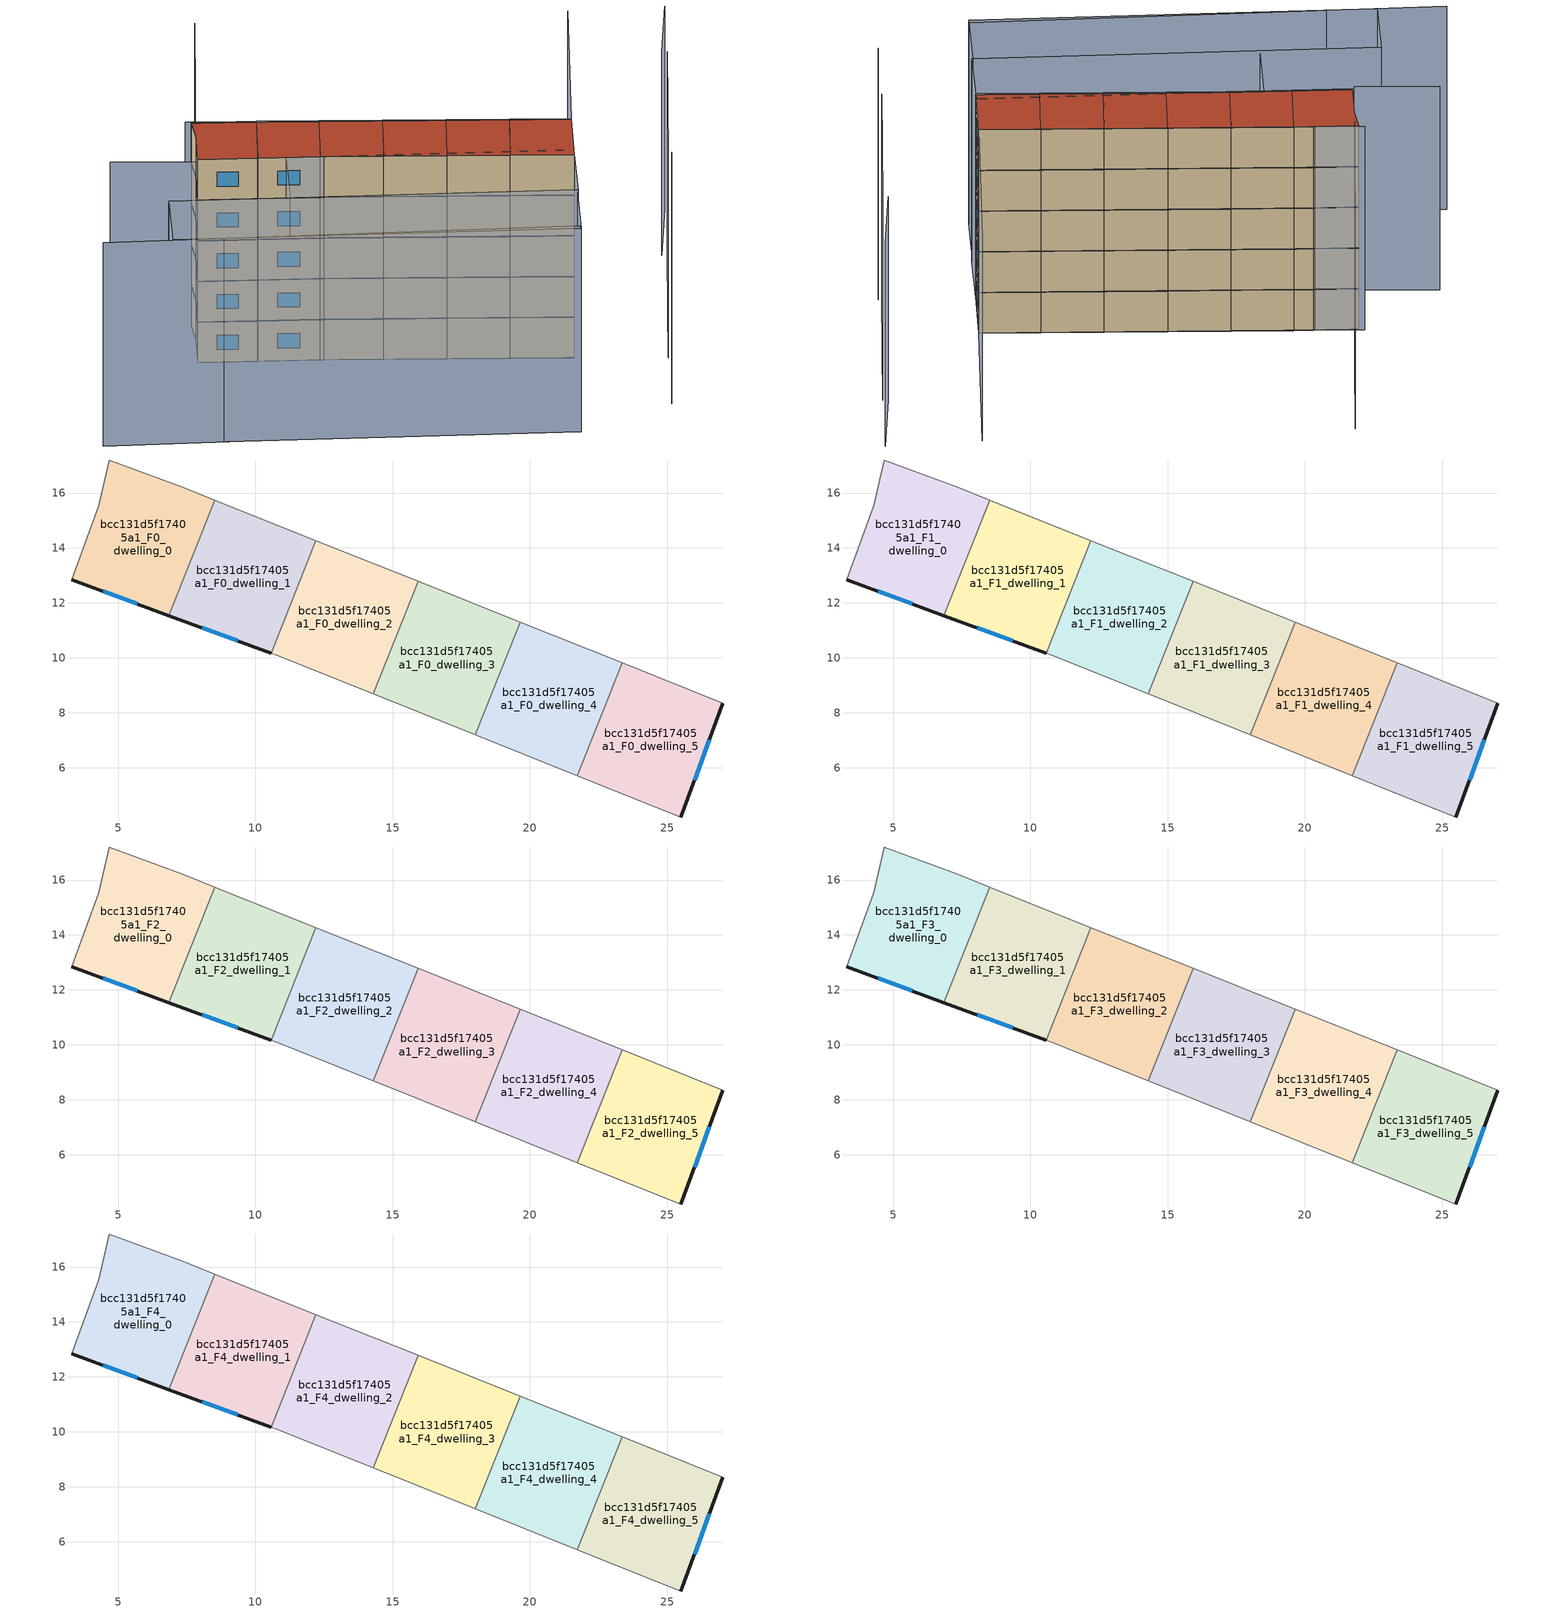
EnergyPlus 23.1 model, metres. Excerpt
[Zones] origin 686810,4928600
bcc131d5f17405a1_F0_dwelling_0
 floor ground (EU_floor_Construction): 6.85,11.54 8.53,15.73 7.35,16.2 4.68,17.2 4.3,15.54 3.31,12.84 z0
 wall outside (EU_wall_Construction): 6.85,11.54 3.31,12.84 z0:3
 wall adiabatic (EU_wall_Construction): 3.31,12.84 4.3,15.54 4.68,17.2 7.35,16.2 8.53,15.73 z0:3
 wall to bcc131d5f17405a1_F0_dwelling_1 (EU_wall_Construction): 8.53,15.73 6.86,11.54 z0:3
 window (EU_Window_Construction): 5.71,11.96 4.46,12.42 z0.97:2.03
bcc131d5f17405a1_F0_dwelling_1
 floor ground (EU_floor_Construction): 10.57,10.17 12.21,14.26 8.53,15.73 6.85,11.54 z0
 wall outside (EU_wall_Construction): 10.57,10.17 6.85,11.54 z0:3
 wall adiabatic (EU_wall_Construction): 8.53,15.73 12.21,14.26 z0:3
 wall to bcc131d5f17405a1_F0_dwelling_2 (EU_wall_Construction): 12.21,14.26 10.57,10.17 z0:3
 window (EU_Window_Construction): 9.37,10.61 8.06,11.09 z0.97:2.03
bcc131d5f17405a1_F0_dwelling_2
 floor ground (EU_floor_Construction): 14.3,8.68 15.93,12.78 12.21,14.26 10.57,10.17 10.78,10.09 z0
 wall adiabatic (EU_wall_Construction): 14.3,8.68 10.78,10.09 10.57,10.17 / 12.21,14.26 15.93,12.78 z0:3
 wall to bcc131d5f17405a1_F0_dwelling_3 (EU_wall_Construction): 15.93,12.78 14.3,8.68 z0:3
bcc131d5f17405a1_F0_dwelling_3
 floor ground (EU_floor_Construction): 18.02,7.2 19.65,11.29 15.93,12.78 14.3,8.68 z0
 wall adiabatic (EU_wall_Construction): 18.02,7.2 14.3,8.68 / 15.93,12.78 19.65,11.29 z0:3
 wall to bcc131d5f17405a1_F0_dwelling_4 (EU_wall_Construction): 19.65,11.29 18.02,7.2 z0:3
bcc131d5f17405a1_F0_dwelling_4
 floor ground (EU_floor_Construction): 21.73,5.71 23.37,9.81 19.65,11.29 18.02,7.2 z0
 wall adiabatic (EU_wall_Construction): 21.73,5.71 18.02,7.2 / 19.65,11.29 23.37,9.81 z0:3
 wall to bcc131d5f17405a1_F0_dwelling_5 (EU_wall_Construction): 23.37,9.81 21.73,5.71 z0:3
bcc131d5f17405a1_F0_dwelling_5
 floor ground (EU_floor_Construction): 25.5,4.2 27.03,8.35 23.37,9.81 21.73,5.71 z0
 wall outside (EU_wall_Construction): 27.03,8.35 25.5,4.2 z0:3
 wall adiabatic (EU_wall_Construction): 25.5,4.2 21.73,5.71 / 23.37,9.81 27.03,8.35 z0:3
 window (EU_Window_Construction): 26.53,7.01 25.99,5.55 z0.97:2.03
bcc131d5f17405a1_F1_dwelling_0
 floor to bcc131d5f17405a1_F0_dwelling_0 (EU_floor_Construction): 6.85,11.54 8.53,15.73 7.35,16.2 4.68,17.2 4.3,15.54 3.31,12.84 z3
 wall outside (EU_wall_Construction): 6.85,11.54 3.31,12.84 z3:6
 wall adiabatic (EU_wall_Construction): 3.31,12.84 4.3,15.54 4.68,17.2 7.35,16.2 8.53,15.73 z3:6
 wall to bcc131d5f17405a1_F1_dwelling_1 (EU_wall_Construction): 8.53,15.73 6.86,11.54 z3:6
 window (EU_Window_Construction): 5.71,11.96 4.46,12.42 z3.97:5.03
bcc131d5f17405a1_F1_dwelling_1
 floor to bcc131d5f17405a1_F0_dwelling_1 (EU_floor_Construction): 10.57,10.17 12.21,14.26 8.53,15.73 6.85,11.54 z3
 wall outside (EU_wall_Construction): 10.57,10.17 6.85,11.54 z3:6
 wall adiabatic (EU_wall_Construction): 8.53,15.73 12.21,14.26 z3:6
 wall to bcc131d5f17405a1_F1_dwelling_2 (EU_wall_Construction): 12.21,14.26 10.57,10.17 z3:6
 window (EU_Window_Construction): 9.37,10.61 8.06,11.09 z3.97:5.03
bcc131d5f17405a1_F1_dwelling_2
 floor to bcc131d5f17405a1_F0_dwelling_2 (EU_floor_Construction): 14.3,8.68 15.93,12.78 12.21,14.26 10.57,10.17 10.78,10.09 z3
 wall adiabatic (EU_wall_Construction): 14.3,8.68 10.78,10.09 10.57,10.17 / 12.21,14.26 15.93,12.78 z3:6
 wall to bcc131d5f17405a1_F1_dwelling_3 (EU_wall_Construction): 15.93,12.78 14.3,8.68 z3:6
bcc131d5f17405a1_F1_dwelling_3
 floor to bcc131d5f17405a1_F0_dwelling_3 (EU_floor_Construction): 18.01,7.2 19.65,11.29 15.93,12.78 14.3,8.68 z3
 wall adiabatic (EU_wall_Construction): 18.02,7.2 14.3,8.68 / 15.93,12.78 19.65,11.29 z3:6
 wall to bcc131d5f17405a1_F1_dwelling_4 (EU_wall_Construction): 19.65,11.29 18.02,7.2 z3:6
bcc131d5f17405a1_F1_dwelling_4
 floor to bcc131d5f17405a1_F0_dwelling_4 (EU_floor_Construction): 21.73,5.71 23.37,9.81 19.65,11.29 18.01,7.2 z3
 wall adiabatic (EU_wall_Construction): 21.73,5.71 18.02,7.2 / 19.65,11.29 23.37,9.81 z3:6
 wall to bcc131d5f17405a1_F1_dwelling_5 (EU_wall_Construction): 23.37,9.81 21.73,5.71 z3:6
bcc131d5f17405a1_F1_dwelling_5
 floor to bcc131d5f17405a1_F0_dwelling_5 (EU_floor_Construction): 25.5,4.2 27.03,8.35 23.37,9.81 21.73,5.71 z3
 wall outside (EU_wall_Construction): 27.03,8.35 25.5,4.2 z3:6
 wall adiabatic (EU_wall_Construction): 25.5,4.2 21.73,5.71 / 23.37,9.81 27.03,8.35 z3:6
 window (EU_Window_Construction): 26.53,7.01 25.99,5.55 z3.97:5.03
bcc131d5f17405a1_F2_dwelling_0
 floor to bcc131d5f17405a1_F1_dwelling_0 (EU_floor_Construction): 6.85,11.54 8.53,15.73 7.35,16.2 4.68,17.2 4.3,15.54 3.31,12.84 z6
 wall outside (EU_wall_Construction): 6.85,11.54 3.31,12.84 z6:9
 wall adiabatic (EU_wall_Construction): 3.31,12.84 4.3,15.54 4.68,17.2 7.35,16.2 8.53,15.73 z6:9
 wall to bcc131d5f17405a1_F2_dwelling_1 (EU_wall_Construction): 8.53,15.73 6.86,11.54 z6:9
 window (EU_Window_Construction): 5.71,11.96 4.46,12.42 z6.97:8.03
bcc131d5f17405a1_F2_dwelling_1
 floor to bcc131d5f17405a1_F1_dwelling_1 (EU_floor_Construction): 10.57,10.17 12.21,14.26 8.53,15.73 6.85,11.54 z6
 wall outside (EU_wall_Construction): 10.57,10.17 6.85,11.54 z6:9
 wall adiabatic (EU_wall_Construction): 8.53,15.73 12.21,14.26 z6:9
 wall to bcc131d5f17405a1_F2_dwelling_2 (EU_wall_Construction): 12.21,14.26 10.57,10.17 z6:9
 window (EU_Window_Construction): 9.37,10.61 8.06,11.09 z6.97:8.03
bcc131d5f17405a1_F2_dwelling_2
 floor to bcc131d5f17405a1_F1_dwelling_2 (EU_floor_Construction): 14.3,8.68 15.93,12.78 12.21,14.26 10.57,10.17 10.78,10.09 z6
 wall adiabatic (EU_wall_Construction): 14.3,8.68 10.78,10.09 10.57,10.17 / 12.21,14.26 15.93,12.78 z6:9
 wall to bcc131d5f17405a1_F2_dwelling_3 (EU_wall_Construction): 15.93,12.78 14.3,8.68 z6:9
bcc131d5f17405a1_F2_dwelling_3
 floor to bcc131d5f17405a1_F1_dwelling_3 (EU_floor_Construction): 18.01,7.2 19.65,11.29 15.93,12.78 14.3,8.68 z6
 wall adiabatic (EU_wall_Construction): 18.02,7.2 14.3,8.68 / 15.93,12.78 19.65,11.29 z6:9
 wall to bcc131d5f17405a1_F2_dwelling_4 (EU_wall_Construction): 19.65,11.29 18.02,7.2 z6:9
bcc131d5f17405a1_F2_dwelling_4
 floor to bcc131d5f17405a1_F1_dwelling_4 (EU_floor_Construction): 21.73,5.71 23.37,9.81 19.65,11.29 18.01,7.2 z6
 wall adiabatic (EU_wall_Construction): 21.73,5.71 18.02,7.2 / 19.65,11.29 23.37,9.81 z6:9
 wall to bcc131d5f17405a1_F2_dwelling_5 (EU_wall_Construction): 23.37,9.81 21.73,5.71 z6:9
bcc131d5f17405a1_F2_dwelling_5
 floor to bcc131d5f17405a1_F1_dwelling_5 (EU_floor_Construction): 25.5,4.2 27.03,8.35 23.37,9.81 21.73,5.71 z6
 wall outside (EU_wall_Construction): 27.03,8.35 25.5,4.2 z6:9
 wall adiabatic (EU_wall_Construction): 25.5,4.2 21.73,5.71 / 23.37,9.81 27.03,8.35 z6:9
 window (EU_Window_Construction): 26.53,7.01 25.99,5.55 z6.97:8.03
bcc131d5f17405a1_F3_dwelling_0
 floor to bcc131d5f17405a1_F2_dwelling_0 (EU_floor_Construction): 6.85,11.54 8.53,15.73 7.35,16.2 4.68,17.2 4.3,15.54 3.31,12.84 z9
 wall outside (EU_wall_Construction): 6.85,11.54 3.31,12.84 z9:12
 wall adiabatic (EU_wall_Construction): 3.31,12.84 4.3,15.54 4.68,17.2 7.35,16.2 8.53,15.73 z9:12
 wall to bcc131d5f17405a1_F3_dwelling_1 (EU_wall_Construction): 8.53,15.73 6.86,11.54 z9:12
 window (EU_Window_Construction): 5.71,11.96 4.46,12.42 z9.97:11.03
bcc131d5f17405a1_F3_dwelling_1
 floor to bcc131d5f17405a1_F2_dwelling_1 (EU_floor_Construction): 10.57,10.17 12.21,14.26 8.53,15.73 6.85,11.54 z9
 wall outside (EU_wall_Construction): 10.57,10.17 6.85,11.54 z9:12
 wall adiabatic (EU_wall_Construction): 8.53,15.73 12.21,14.26 z9:12
 wall to bcc131d5f17405a1_F3_dwelling_2 (EU_wall_Construction): 12.21,14.26 10.57,10.17 z9:12
 window (EU_Window_Construction): 9.37,10.61 8.06,11.09 z9.97:11.03
bcc131d5f17405a1_F3_dwelling_2
 floor to bcc131d5f17405a1_F2_dwelling_2 (EU_floor_Construction): 14.3,8.68 15.93,12.78 12.21,14.26 10.57,10.17 10.78,10.09 z9
 wall adiabatic (EU_wall_Construction): 14.3,8.68 10.78,10.09 10.57,10.17 / 12.21,14.26 15.93,12.78 z9:12
 wall to bcc131d5f17405a1_F3_dwelling_3 (EU_wall_Construction): 15.93,12.78 14.3,8.68 z9:12
bcc131d5f17405a1_F3_dwelling_3
 floor to bcc131d5f17405a1_F2_dwelling_3 (EU_floor_Construction): 18.01,7.2 19.65,11.29 15.93,12.78 14.3,8.68 z9
 wall adiabatic (EU_wall_Construction): 18.02,7.2 14.3,8.68 / 15.93,12.78 19.65,11.29 z9:12
 wall to bcc131d5f17405a1_F3_dwelling_4 (EU_wall_Construction): 19.65,11.29 18.02,7.2 z9:12
bcc131d5f17405a1_F3_dwelling_4
 floor to bcc131d5f17405a1_F2_dwelling_4 (EU_floor_Construction): 21.73,5.71 23.37,9.81 19.65,11.29 18.01,7.2 z9
 wall adiabatic (EU_wall_Construction): 21.73,5.71 18.02,7.2 / 19.65,11.29 23.37,9.81 z9:12
 wall to bcc131d5f17405a1_F3_dwelling_5 (EU_wall_Construction): 23.37,9.81 21.73,5.71 z9:12
bcc131d5f17405a1_F3_dwelling_5
 floor to bcc131d5f17405a1_F2_dwelling_5 (EU_floor_Construction): 25.5,4.2 27.03,8.35 23.37,9.81 21.73,5.71 z9
 wall outside (EU_wall_Construction): 27.03,8.35 25.5,4.2 z9:12
 wall adiabatic (EU_wall_Construction): 25.5,4.2 21.73,5.71 / 23.37,9.81 27.03,8.35 z9:12
 window (EU_Window_Construction): 26.53,7.01 25.99,5.55 z9.97:11.03
bcc131d5f17405a1_F4_dwelling_0
 floor to bcc131d5f17405a1_F3_dwelling_0 (EU_floor_Construction): 6.85,11.54 8.53,15.73 7.35,16.2 4.68,17.2 4.3,15.54 3.31,12.84 z12
 wall outside (EU_wall_Construction): 6.85,11.54 3.31,12.84 z12:15
 wall adiabatic (EU_wall_Construction): 3.31,12.84 4.3,15.54 4.68,17.2 7.35,16.2 8.53,15.73 z12:15
 wall to bcc131d5f17405a1_F4_dwelling_1 (EU_wall_Construction): 8.53,15.73 6.86,11.54 z12:15
 window (EU_Window_Construction): 5.71,11.96 4.46,12.42 z12.97:14.03
 roof outside (EU_roof_Construction): 8.53,15.73 6.85,11.54 3.31,12.84 4.3,15.54 4.68,17.2 7.35,16.2 z15
bcc131d5f17405a1_F4_dwelling_1
 floor to bcc131d5f17405a1_F3_dwelling_1 (EU_floor_Construction): 10.57,10.17 12.21,14.26 8.53,15.73 6.85,11.54 z12
 wall outside (EU_wall_Construction): 10.57,10.17 6.85,11.54 z12:15
 wall adiabatic (EU_wall_Construction): 8.53,15.73 12.21,14.26 z12:15
 wall to bcc131d5f17405a1_F4_dwelling_2 (EU_wall_Construction): 12.21,14.26 10.57,10.17 z12:15
 window (EU_Window_Construction): 9.37,10.61 8.06,11.09 z12.97:14.03
 roof outside (EU_roof_Construction): 12.21,14.26 10.57,10.17 6.85,11.54 8.53,15.73 z15
bcc131d5f17405a1_F4_dwelling_2
 floor to bcc131d5f17405a1_F3_dwelling_2 (EU_floor_Construction): 14.3,8.68 15.93,12.78 12.21,14.26 10.57,10.17 10.78,10.09 z12
 wall adiabatic (EU_wall_Construction): 14.3,8.68 10.78,10.09 10.57,10.17 / 12.21,14.26 15.93,12.78 z12:15
 wall to bcc131d5f17405a1_F4_dwelling_3 (EU_wall_Construction): 15.93,12.78 14.3,8.68 z12:15
 roof outside (EU_roof_Construction): 15.93,12.78 14.3,8.68 10.78,10.09 10.57,10.17 12.21,14.26 z15
bcc131d5f17405a1_F4_dwelling_3
 floor to bcc131d5f17405a1_F3_dwelling_3 (EU_floor_Construction): 18.01,7.2 19.65,11.29 15.93,12.78 14.3,8.68 z12
 wall adiabatic (EU_wall_Construction): 18.02,7.2 14.3,8.68 / 15.93,12.78 19.65,11.29 z12:15
 wall to bcc131d5f17405a1_F4_dwelling_4 (EU_wall_Construction): 19.65,11.29 18.02,7.2 z12:15
 roof outside (EU_roof_Construction): 19.65,11.29 18.02,7.2 14.3,8.68 15.93,12.78 z15
bcc131d5f17405a1_F4_dwelling_4
 floor to bcc131d5f17405a1_F3_dwelling_4 (EU_floor_Construction): 21.73,5.71 23.37,9.81 19.65,11.29 18.01,7.2 z12
 wall adiabatic (EU_wall_Construction): 21.73,5.71 18.02,7.2 / 19.65,11.29 23.37,9.81 z12:15
 wall to bcc131d5f17405a1_F4_dwelling_5 (EU_wall_Construction): 23.37,9.81 21.73,5.71 z12:15
 roof outside (EU_roof_Construction): 23.37,9.81 21.73,5.71 18.02,7.2 19.65,11.29 z15
bcc131d5f17405a1_F4_dwelling_5
 floor to bcc131d5f17405a1_F3_dwelling_5 (EU_floor_Construction): 25.5,4.2 27.03,8.35 23.37,9.81 21.73,5.71 z12
 wall outside (EU_wall_Construction): 27.03,8.35 25.5,4.2 z12:15
 wall adiabatic (EU_wall_Construction): 25.5,4.2 21.73,5.71 / 23.37,9.81 27.03,8.35 z12:15
 window (EU_Window_Construction): 26.53,7.01 25.99,5.55 z12.97:14.03
 roof outside (EU_roof_Construction): 27.03,8.35 25.5,4.2 21.73,5.71 23.37,9.81 z15
shading: -6.13,5.78 22.46,-3.99 / 28.98,-3.36 31.27,2.09 / 30.96,1.91 35.77,13.55 / 35.47,13.69 37.83,18.79 / 31.91,20.6 27.03,8.35 / 27.03,8.35 4.37,17.39 / 9.61,28.37 3.09,12.62 / 3.09,12.62 -1.91,14.69 / -0.34,8.86 23.99,0.13 / 23.99,0.13 22.39,-4.33 / 22.39,-4.33 -1.94,4.4 / -1.94,4.4 -0.34,8.86 / 24.04,0.11 6.88,6.24 / 6.88,6.24 8.54,10.89 / 8.54,10.89 25.7,4.76 / 25.7,4.76 24.04,0.11 z0:15
[Building]
EU S2 Campaign: North Axis=0; Terrain=City; Solar Distribution=FullExterior
[Site:Location]
Bologna: Latitude=44.5; Longitude=11.25; Time Zone=1; Elevation=37
[SizingPeriod:WeatherFileDays]
AnnualSizingPeriod: Begin Month=1; Begin Day of Month=1; End Month=12; End Day of Month=31; Day of Week for Start Day=Monday; Use Weather File Daylight Saving Period=No; Use Weather File Rain and Snow Indicators=No
[MATERIAL]
EU_InternalMass_Material: Roughness=MediumRough; Thickness=0.1; Conductivity=1; Density=1800; Specific Heat=900; Thermal Absorptance=0.9; Solar Absorptance=0.7; Visible Absorptance=0.7
[MATERIAL:NOMASS] Roughness=MediumRough; Thermal Absorptance=0.9; Solar Absorptance=0.7; Visible Absorptance=0.7
Name | Thermal Resistance
EU_wall_NoMass | 0.779417
EU_roof_NoMass | 0.435466
EU_floor_NoMass | 0.588222
[WINDOWMATERIAL:SIMPLEGLAZINGSYSTEM]
EU_Window_SimpleGlazing: UFactor=5.16242; Solar Heat Gain Coefficient=0.85; Visible Transmittance=0.85
[CONSTRUCTION]
EU_wall_Construction: EU_wall_NoMass
EU_roof_Construction: EU_roof_NoMass
EU_floor_Construction: EU_floor_NoMass
EU_InternalMass_Construction: EU_InternalMass_Material
EU_Window_Construction: EU_Window_SimpleGlazing
[ZONE] Type=1; Multiplier=1; Ceiling Height=autocalculate; Floor Area=autocalculate; Part of Total Floor Area=Yes
Name | Volume
bcc131d5f17405a1_F0_dwelling_0; bcc131d5f17405a1_F0_dwelling_3; bcc131d5f17405a1_F1_dwelling_3; bcc131d5f17405a1_F2_dwelling_3; bcc131d5f17405a1_F3_dwelling_3; bcc131d5f17405a1_F4_dwelling_3; bcc131d5f17405a1_F0_dwelling_4; bcc131d5f17405a1_F1_dwelling_4; bcc131d5f17405a1_F2_dwelling_4; bcc131d5f17405a1_F3_dwelling_4; bcc131d5f17405a1_F4_dwelling_4 | 53.0046
bcc131d5f17405a1_F1_dwelling_0; bcc131d5f17405a1_F2_dwelling_0; bcc131d5f17405a1_F3_dwelling_0; bcc131d5f17405a1_F4_dwelling_0; bcc131d5f17405a1_F1_dwelling_1; bcc131d5f17405a1_F2_dwelling_1; bcc131d5f17405a1_F3_dwelling_1; bcc131d5f17405a1_F4_dwelling_1 | 53.0032
bcc131d5f17405a1_F0_dwelling_1; bcc131d5f17405a1_F0_dwelling_5; bcc131d5f17405a1_F1_dwelling_5; bcc131d5f17405a1_F2_dwelling_5; bcc131d5f17405a1_F3_dwelling_5; bcc131d5f17405a1_F4_dwelling_5 | 53.0024
bcc131d5f17405a1_F0_dwelling_2 | 53.0054
bcc131d5f17405a1_F1_dwelling_2; bcc131d5f17405a1_F2_dwelling_2; bcc131d5f17405a1_F3_dwelling_2; bcc131d5f17405a1_F4_dwelling_2 | 53.0068
[INTERNALMASS] Construction=EU_InternalMass_Construction
Name | Zone or ZoneList | Surface Area
bcc131d5f17405a1_F0_dwelling_0_EU_InternalMass | bcc131d5f17405a1_F0_dwelling_0 | 17.6679
bcc131d5f17405a1_F0_dwelling_1_EU_InternalMass | bcc131d5f17405a1_F0_dwelling_1 | 17.6678
bcc131d5f17405a1_F0_dwelling_2_EU_InternalMass | bcc131d5f17405a1_F0_dwelling_2 | 17.6685
bcc131d5f17405a1_F0_dwelling_3_EU_InternalMass | bcc131d5f17405a1_F0_dwelling_3 | 17.6682
bcc131d5f17405a1_F0_dwelling_4_EU_InternalMass | bcc131d5f17405a1_F0_dwelling_4 | 17.668
bcc131d5f17405a1_F0_dwelling_5_EU_InternalMass | bcc131d5f17405a1_F0_dwelling_5 | 17.6676
bcc131d5f17405a1_F1_dwelling_0_EU_InternalMass | bcc131d5f17405a1_F1_dwelling_0 | 17.6679
bcc131d5f17405a1_F1_dwelling_1_EU_InternalMass | bcc131d5f17405a1_F1_dwelling_1 | 17.6678
bcc131d5f17405a1_F1_dwelling_2_EU_InternalMass | bcc131d5f17405a1_F1_dwelling_2 | 17.6685
bcc131d5f17405a1_F1_dwelling_3_EU_InternalMass | bcc131d5f17405a1_F1_dwelling_3 | 17.6682
bcc131d5f17405a1_F1_dwelling_4_EU_InternalMass | bcc131d5f17405a1_F1_dwelling_4 | 17.668
bcc131d5f17405a1_F1_dwelling_5_EU_InternalMass | bcc131d5f17405a1_F1_dwelling_5 | 17.6676
bcc131d5f17405a1_F2_dwelling_0_EU_InternalMass | bcc131d5f17405a1_F2_dwelling_0 | 17.6679
bcc131d5f17405a1_F2_dwelling_1_EU_InternalMass | bcc131d5f17405a1_F2_dwelling_1 | 17.6678
bcc131d5f17405a1_F2_dwelling_2_EU_InternalMass | bcc131d5f17405a1_F2_dwelling_2 | 17.6685
bcc131d5f17405a1_F2_dwelling_3_EU_InternalMass | bcc131d5f17405a1_F2_dwelling_3 | 17.6682
bcc131d5f17405a1_F2_dwelling_4_EU_InternalMass | bcc131d5f17405a1_F2_dwelling_4 | 17.668
bcc131d5f17405a1_F2_dwelling_5_EU_InternalMass | bcc131d5f17405a1_F2_dwelling_5 | 17.6676
bcc131d5f17405a1_F3_dwelling_0_EU_InternalMass | bcc131d5f17405a1_F3_dwelling_0 | 17.6679
bcc131d5f17405a1_F3_dwelling_1_EU_InternalMass | bcc131d5f17405a1_F3_dwelling_1 | 17.6678
bcc131d5f17405a1_F3_dwelling_2_EU_InternalMass | bcc131d5f17405a1_F3_dwelling_2 | 17.6685
bcc131d5f17405a1_F3_dwelling_3_EU_InternalMass | bcc131d5f17405a1_F3_dwelling_3 | 17.6682
bcc131d5f17405a1_F3_dwelling_4_EU_InternalMass | bcc131d5f17405a1_F3_dwelling_4 | 17.668
bcc131d5f17405a1_F3_dwelling_5_EU_InternalMass | bcc131d5f17405a1_F3_dwelling_5 | 17.6676
bcc131d5f17405a1_F4_dwelling_0_EU_InternalMass | bcc131d5f17405a1_F4_dwelling_0 | 17.6679
bcc131d5f17405a1_F4_dwelling_1_EU_InternalMass | bcc131d5f17405a1_F4_dwelling_1 | 17.6678
bcc131d5f17405a1_F4_dwelling_2_EU_InternalMass | bcc131d5f17405a1_F4_dwelling_2 | 17.6685
bcc131d5f17405a1_F4_dwelling_3_EU_InternalMass | bcc131d5f17405a1_F4_dwelling_3 | 17.6682
bcc131d5f17405a1_F4_dwelling_4_EU_InternalMass | bcc131d5f17405a1_F4_dwelling_4 | 17.668
bcc131d5f17405a1_F4_dwelling_5_EU_InternalMass | bcc131d5f17405a1_F4_dwelling_5 | 17.6676
[OTHEREQUIPMENT] Fuel Type=Electricity; Design Level Calculation Method=Watts/Area; Power per Zone Floor Area=1; Fraction Latent=0; Fraction Radiant=0; Fraction Lost=0; Carbon Dioxide Generation Rate=0; EndUse Subcategory=EU_Step8_InternalGains
Name | Zone or ZoneList or Space or SpaceList | Schedule
EU_Step8_InternalGain_bcc131d5f17405a1_F0_dwelling_0_f000 | bcc131d5f17405a1_F0_dwelling_0 | EU_Step8_GainSchedule_bcc131d5f17405a1_F0_dwelling_0_f000
EU_Step8_InternalGain_bcc131d5f17405a1_F0_dwelling_1_f000 | bcc131d5f17405a1_F0_dwelling_1 | EU_Step8_GainSchedule_bcc131d5f17405a1_F0_dwelling_1_f000
EU_Step8_InternalGain_bcc131d5f17405a1_F0_dwelling_2_f000 | bcc131d5f17405a1_F0_dwelling_2 | EU_Step8_GainSchedule_bcc131d5f17405a1_F0_dwelling_2_f000
EU_Step8_InternalGain_bcc131d5f17405a1_F0_dwelling_3_f000 | bcc131d5f17405a1_F0_dwelling_3 | EU_Step8_GainSchedule_bcc131d5f17405a1_F0_dwelling_3_f000
EU_Step8_InternalGain_bcc131d5f17405a1_F0_dwelling_4_f000 | bcc131d5f17405a1_F0_dwelling_4 | EU_Step8_GainSchedule_bcc131d5f17405a1_F0_dwelling_4_f000
EU_Step8_InternalGain_bcc131d5f17405a1_F0_dwelling_5_f000 | bcc131d5f17405a1_F0_dwelling_5 | EU_Step8_GainSchedule_bcc131d5f17405a1_F0_dwelling_5_f000
EU_Step8_InternalGain_bcc131d5f17405a1_F1_dwelling_0_f000 | bcc131d5f17405a1_F1_dwelling_0 | EU_Step8_GainSchedule_bcc131d5f17405a1_F1_dwelling_0_f000
EU_Step8_InternalGain_bcc131d5f17405a1_F1_dwelling_1_f000 | bcc131d5f17405a1_F1_dwelling_1 | EU_Step8_GainSchedule_bcc131d5f17405a1_F1_dwelling_1_f000
EU_Step8_InternalGain_bcc131d5f17405a1_F1_dwelling_2_f000 | bcc131d5f17405a1_F1_dwelling_2 | EU_Step8_GainSchedule_bcc131d5f17405a1_F1_dwelling_2_f000
EU_Step8_InternalGain_bcc131d5f17405a1_F1_dwelling_3_f000 | bcc131d5f17405a1_F1_dwelling_3 | EU_Step8_GainSchedule_bcc131d5f17405a1_F1_dwelling_3_f000
EU_Step8_InternalGain_bcc131d5f17405a1_F1_dwelling_4_f000 | bcc131d5f17405a1_F1_dwelling_4 | EU_Step8_GainSchedule_bcc131d5f17405a1_F1_dwelling_4_f000
EU_Step8_InternalGain_bcc131d5f17405a1_F1_dwelling_5_f000 | bcc131d5f17405a1_F1_dwelling_5 | EU_Step8_GainSchedule_bcc131d5f17405a1_F1_dwelling_5_f000
EU_Step8_InternalGain_bcc131d5f17405a1_F2_dwelling_0_f000 | bcc131d5f17405a1_F2_dwelling_0 | EU_Step8_GainSchedule_bcc131d5f17405a1_F2_dwelling_0_f000
EU_Step8_InternalGain_bcc131d5f17405a1_F2_dwelling_1_f000 | bcc131d5f17405a1_F2_dwelling_1 | EU_Step8_GainSchedule_bcc131d5f17405a1_F2_dwelling_1_f000
EU_Step8_InternalGain_bcc131d5f17405a1_F2_dwelling_2_f000 | bcc131d5f17405a1_F2_dwelling_2 | EU_Step8_GainSchedule_bcc131d5f17405a1_F2_dwelling_2_f000
EU_Step8_InternalGain_bcc131d5f17405a1_F2_dwelling_3_f000 | bcc131d5f17405a1_F2_dwelling_3 | EU_Step8_GainSchedule_bcc131d5f17405a1_F2_dwelling_3_f000
EU_Step8_InternalGain_bcc131d5f17405a1_F2_dwelling_4_f000 | bcc131d5f17405a1_F2_dwelling_4 | EU_Step8_GainSchedule_bcc131d5f17405a1_F2_dwelling_4_f000
EU_Step8_InternalGain_bcc131d5f17405a1_F2_dwelling_5_f000 | bcc131d5f17405a1_F2_dwelling_5 | EU_Step8_GainSchedule_bcc131d5f17405a1_F2_dwelling_5_f000
EU_Step8_InternalGain_bcc131d5f17405a1_F3_dwelling_0_f000 | bcc131d5f17405a1_F3_dwelling_0 | EU_Step8_GainSchedule_bcc131d5f17405a1_F3_dwelling_0_f000
EU_Step8_InternalGain_bcc131d5f17405a1_F3_dwelling_1_f000 | bcc131d5f17405a1_F3_dwelling_1 | EU_Step8_GainSchedule_bcc131d5f17405a1_F3_dwelling_1_f000
EU_Step8_InternalGain_bcc131d5f17405a1_F3_dwelling_2_f000 | bcc131d5f17405a1_F3_dwelling_2 | EU_Step8_GainSchedule_bcc131d5f17405a1_F3_dwelling_2_f000
EU_Step8_InternalGain_bcc131d5f17405a1_F3_dwelling_3_f000 | bcc131d5f17405a1_F3_dwelling_3 | EU_Step8_GainSchedule_bcc131d5f17405a1_F3_dwelling_3_f000
EU_Step8_InternalGain_bcc131d5f17405a1_F3_dwelling_4_f000 | bcc131d5f17405a1_F3_dwelling_4 | EU_Step8_GainSchedule_bcc131d5f17405a1_F3_dwelling_4_f000
EU_Step8_InternalGain_bcc131d5f17405a1_F3_dwelling_5_f000 | bcc131d5f17405a1_F3_dwelling_5 | EU_Step8_GainSchedule_bcc131d5f17405a1_F3_dwelling_5_f000
EU_Step8_InternalGain_bcc131d5f17405a1_F4_dwelling_0_f000 | bcc131d5f17405a1_F4_dwelling_0 | EU_Step8_GainSchedule_bcc131d5f17405a1_F4_dwelling_0_f000
EU_Step8_InternalGain_bcc131d5f17405a1_F4_dwelling_1_f000 | bcc131d5f17405a1_F4_dwelling_1 | EU_Step8_GainSchedule_bcc131d5f17405a1_F4_dwelling_1_f000
EU_Step8_InternalGain_bcc131d5f17405a1_F4_dwelling_2_f000 | bcc131d5f17405a1_F4_dwelling_2 | EU_Step8_GainSchedule_bcc131d5f17405a1_F4_dwelling_2_f000
EU_Step8_InternalGain_bcc131d5f17405a1_F4_dwelling_3_f000 | bcc131d5f17405a1_F4_dwelling_3 | EU_Step8_GainSchedule_bcc131d5f17405a1_F4_dwelling_3_f000
EU_Step8_InternalGain_bcc131d5f17405a1_F4_dwelling_4_f000 | bcc131d5f17405a1_F4_dwelling_4 | EU_Step8_GainSchedule_bcc131d5f17405a1_F4_dwelling_4_f000
EU_Step8_InternalGain_bcc131d5f17405a1_F4_dwelling_5_f000 | bcc131d5f17405a1_F4_dwelling_5 | EU_Step8_GainSchedule_bcc131d5f17405a1_F4_dwelling_5_f000
[ZONEVENTILATION:DESIGNFLOWRATE] Schedule=EU_AlwaysOn; Design Flow Rate Calculation Method=AirChanges/Hour; Air Changes per Hour=0.712058; Ventilation Type=Natural; Fan Pressure Rise=0; Fan Total Efficiency=1; Constant Term Coefficient=1; Temperature Term Coefficient=0; Velocity Term Coefficient=0; Velocity Squared Term Coefficient=0; Minimum Indoor Temperature=-100; Maximum Indoor Temperature=100; Delta Temperature=-100; Minimum Outdoor Temperature=-100; Maximum Outdoor Temperature=100; Maximum Wind Speed=40
Name | Zone or ZoneList or Space or SpaceList
EU_ConstantAir_bcc131d5f17405a1_F0_dwelling_0 | bcc131d5f17405a1_F0_dwelling_0
EU_ConstantAir_bcc131d5f17405a1_F0_dwelling_1 | bcc131d5f17405a1_F0_dwelling_1
EU_ConstantAir_bcc131d5f17405a1_F0_dwelling_2 | bcc131d5f17405a1_F0_dwelling_2
EU_ConstantAir_bcc131d5f17405a1_F0_dwelling_3 | bcc131d5f17405a1_F0_dwelling_3
EU_ConstantAir_bcc131d5f17405a1_F0_dwelling_4 | bcc131d5f17405a1_F0_dwelling_4
EU_ConstantAir_bcc131d5f17405a1_F0_dwelling_5 | bcc131d5f17405a1_F0_dwelling_5
EU_ConstantAir_bcc131d5f17405a1_F1_dwelling_0 | bcc131d5f17405a1_F1_dwelling_0
EU_ConstantAir_bcc131d5f17405a1_F1_dwelling_1 | bcc131d5f17405a1_F1_dwelling_1
EU_ConstantAir_bcc131d5f17405a1_F1_dwelling_2 | bcc131d5f17405a1_F1_dwelling_2
EU_ConstantAir_bcc131d5f17405a1_F1_dwelling_3 | bcc131d5f17405a1_F1_dwelling_3
EU_ConstantAir_bcc131d5f17405a1_F1_dwelling_4 | bcc131d5f17405a1_F1_dwelling_4
EU_ConstantAir_bcc131d5f17405a1_F1_dwelling_5 | bcc131d5f17405a1_F1_dwelling_5
EU_ConstantAir_bcc131d5f17405a1_F2_dwelling_0 | bcc131d5f17405a1_F2_dwelling_0
EU_ConstantAir_bcc131d5f17405a1_F2_dwelling_1 | bcc131d5f17405a1_F2_dwelling_1
EU_ConstantAir_bcc131d5f17405a1_F2_dwelling_2 | bcc131d5f17405a1_F2_dwelling_2
EU_ConstantAir_bcc131d5f17405a1_F2_dwelling_3 | bcc131d5f17405a1_F2_dwelling_3
EU_ConstantAir_bcc131d5f17405a1_F2_dwelling_4 | bcc131d5f17405a1_F2_dwelling_4
EU_ConstantAir_bcc131d5f17405a1_F2_dwelling_5 | bcc131d5f17405a1_F2_dwelling_5
EU_ConstantAir_bcc131d5f17405a1_F3_dwelling_0 | bcc131d5f17405a1_F3_dwelling_0
EU_ConstantAir_bcc131d5f17405a1_F3_dwelling_1 | bcc131d5f17405a1_F3_dwelling_1
EU_ConstantAir_bcc131d5f17405a1_F3_dwelling_2 | bcc131d5f17405a1_F3_dwelling_2
EU_ConstantAir_bcc131d5f17405a1_F3_dwelling_3 | bcc131d5f17405a1_F3_dwelling_3
EU_ConstantAir_bcc131d5f17405a1_F3_dwelling_4 | bcc131d5f17405a1_F3_dwelling_4
EU_ConstantAir_bcc131d5f17405a1_F3_dwelling_5 | bcc131d5f17405a1_F3_dwelling_5
EU_ConstantAir_bcc131d5f17405a1_F4_dwelling_0 | bcc131d5f17405a1_F4_dwelling_0
EU_ConstantAir_bcc131d5f17405a1_F4_dwelling_1 | bcc131d5f17405a1_F4_dwelling_1
EU_ConstantAir_bcc131d5f17405a1_F4_dwelling_2 | bcc131d5f17405a1_F4_dwelling_2
EU_ConstantAir_bcc131d5f17405a1_F4_dwelling_3 | bcc131d5f17405a1_F4_dwelling_3
EU_ConstantAir_bcc131d5f17405a1_F4_dwelling_4 | bcc131d5f17405a1_F4_dwelling_4
EU_ConstantAir_bcc131d5f17405a1_F4_dwelling_5 | bcc131d5f17405a1_F4_dwelling_5
[HVACTEMPLATE:THERMOSTAT] Constant Heating Setpoint=20; Constant Cooling Setpoint=50
EU_HeatOnly_bcc131d5f17405a1_F0_dwelling_0; EU_HeatOnly_bcc131d5f17405a1_F0_dwelling_1; EU_HeatOnly_bcc131d5f17405a1_F0_dwelling_2; EU_HeatOnly_bcc131d5f17405a1_F0_dwelling_3; EU_HeatOnly_bcc131d5f17405a1_F0_dwelling_4; EU_HeatOnly_bcc131d5f17405a1_F0_dwelling_5; EU_HeatOnly_bcc131d5f17405a1_F1_dwelling_0; EU_HeatOnly_bcc131d5f17405a1_F1_dwelling_1; EU_HeatOnly_bcc131d5f17405a1_F1_dwelling_2; EU_HeatOnly_bcc131d5f17405a1_F1_dwelling_3; EU_HeatOnly_bcc131d5f17405a1_F1_dwelling_4; EU_HeatOnly_bcc131d5f17405a1_F1_dwelling_5; EU_HeatOnly_bcc131d5f17405a1_F2_dwelling_0; EU_HeatOnly_bcc131d5f17405a1_F2_dwelling_1; EU_HeatOnly_bcc131d5f17405a1_F2_dwelling_2; EU_HeatOnly_bcc131d5f17405a1_F2_dwelling_3; EU_HeatOnly_bcc131d5f17405a1_F2_dwelling_4; EU_HeatOnly_bcc131d5f17405a1_F2_dwelling_5; EU_HeatOnly_bcc131d5f17405a1_F3_dwelling_0; EU_HeatOnly_bcc131d5f17405a1_F3_dwelling_1; EU_HeatOnly_bcc131d5f17405a1_F3_dwelling_2; EU_HeatOnly_bcc131d5f17405a1_F3_dwelling_3; EU_HeatOnly_bcc131d5f17405a1_F3_dwelling_4; EU_HeatOnly_bcc131d5f17405a1_F3_dwelling_5; EU_HeatOnly_bcc131d5f17405a1_F4_dwelling_0; EU_HeatOnly_bcc131d5f17405a1_F4_dwelling_1; EU_HeatOnly_bcc131d5f17405a1_F4_dwelling_2; EU_HeatOnly_bcc131d5f17405a1_F4_dwelling_3; EU_HeatOnly_bcc131d5f17405a1_F4_dwelling_4; EU_HeatOnly_bcc131d5f17405a1_F4_dwelling_5
[HVACTEMPLATE:ZONE:IDEALLOADSAIRSYSTEM] System Availability Schedule=EU_AlwaysOn; Maximum Heating Supply Air Temperature=50; Minimum Cooling Supply Air Temperature=13; Maximum Heating Supply Air Humidity Ratio=0.0156; Minimum Cooling Supply Air Humidity Ratio=0.0077; Heating Limit=NoLimit; Cooling Limit=NoLimit; Heating Availability Schedule=EU_AlwaysOn; Cooling Availability Schedule=EU_CoolingOff; Dehumidification Control Type=ConstantSensibleHeatRatio; Cooling Sensible Heat Ratio=0.7; Dehumidification Setpoint=60; Humidification Control Type=None; Humidification Setpoint=30; Outdoor Air Method=None; Outdoor Air Flow Rate per Person=0.00944; Outdoor Air Flow Rate per Zone Floor Area=0; Outdoor Air Flow Rate per Zone=0; Demand Controlled Ventilation Type=None; Outdoor Air Economizer Type=NoEconomizer; Heat Recovery Type=None; Sensible Heat Recovery Effectiveness=0.7; Latent Heat Recovery Effectiveness=0.65
Name | Template Thermostat
bcc131d5f17405a1_F0_dwelling_0 | EU_HeatOnly_bcc131d5f17405a1_F0_dwelling_0
bcc131d5f17405a1_F0_dwelling_1 | EU_HeatOnly_bcc131d5f17405a1_F0_dwelling_1
bcc131d5f17405a1_F0_dwelling_2 | EU_HeatOnly_bcc131d5f17405a1_F0_dwelling_2
bcc131d5f17405a1_F0_dwelling_3 | EU_HeatOnly_bcc131d5f17405a1_F0_dwelling_3
bcc131d5f17405a1_F0_dwelling_4 | EU_HeatOnly_bcc131d5f17405a1_F0_dwelling_4
bcc131d5f17405a1_F0_dwelling_5 | EU_HeatOnly_bcc131d5f17405a1_F0_dwelling_5
bcc131d5f17405a1_F1_dwelling_0 | EU_HeatOnly_bcc131d5f17405a1_F1_dwelling_0
bcc131d5f17405a1_F1_dwelling_1 | EU_HeatOnly_bcc131d5f17405a1_F1_dwelling_1
bcc131d5f17405a1_F1_dwelling_2 | EU_HeatOnly_bcc131d5f17405a1_F1_dwelling_2
bcc131d5f17405a1_F1_dwelling_3 | EU_HeatOnly_bcc131d5f17405a1_F1_dwelling_3
bcc131d5f17405a1_F1_dwelling_4 | EU_HeatOnly_bcc131d5f17405a1_F1_dwelling_4
bcc131d5f17405a1_F1_dwelling_5 | EU_HeatOnly_bcc131d5f17405a1_F1_dwelling_5
bcc131d5f17405a1_F2_dwelling_0 | EU_HeatOnly_bcc131d5f17405a1_F2_dwelling_0
bcc131d5f17405a1_F2_dwelling_1 | EU_HeatOnly_bcc131d5f17405a1_F2_dwelling_1
bcc131d5f17405a1_F2_dwelling_2 | EU_HeatOnly_bcc131d5f17405a1_F2_dwelling_2
bcc131d5f17405a1_F2_dwelling_3 | EU_HeatOnly_bcc131d5f17405a1_F2_dwelling_3
bcc131d5f17405a1_F2_dwelling_4 | EU_HeatOnly_bcc131d5f17405a1_F2_dwelling_4
bcc131d5f17405a1_F2_dwelling_5 | EU_HeatOnly_bcc131d5f17405a1_F2_dwelling_5
bcc131d5f17405a1_F3_dwelling_0 | EU_HeatOnly_bcc131d5f17405a1_F3_dwelling_0
bcc131d5f17405a1_F3_dwelling_1 | EU_HeatOnly_bcc131d5f17405a1_F3_dwelling_1
bcc131d5f17405a1_F3_dwelling_2 | EU_HeatOnly_bcc131d5f17405a1_F3_dwelling_2
bcc131d5f17405a1_F3_dwelling_3 | EU_HeatOnly_bcc131d5f17405a1_F3_dwelling_3
bcc131d5f17405a1_F3_dwelling_4 | EU_HeatOnly_bcc131d5f17405a1_F3_dwelling_4
bcc131d5f17405a1_F3_dwelling_5 | EU_HeatOnly_bcc131d5f17405a1_F3_dwelling_5
bcc131d5f17405a1_F4_dwelling_0 | EU_HeatOnly_bcc131d5f17405a1_F4_dwelling_0
bcc131d5f17405a1_F4_dwelling_1 | EU_HeatOnly_bcc131d5f17405a1_F4_dwelling_1
bcc131d5f17405a1_F4_dwelling_2 | EU_HeatOnly_bcc131d5f17405a1_F4_dwelling_2
bcc131d5f17405a1_F4_dwelling_3 | EU_HeatOnly_bcc131d5f17405a1_F4_dwelling_3
bcc131d5f17405a1_F4_dwelling_4 | EU_HeatOnly_bcc131d5f17405a1_F4_dwelling_4
bcc131d5f17405a1_F4_dwelling_5 | EU_HeatOnly_bcc131d5f17405a1_F4_dwelling_5
[SIZING:ZONE] Zone Cooling Design Supply Air Temperature Input Method=SupplyAirTemperature; Zone Cooling Design Supply Air Temperature=13; Zone Heating Design Supply Air Temperature Input Method=SupplyAirTemperature; Zone Heating Design Supply Air Temperature=50; Zone Cooling Design Supply Air Humidity Ratio=0.008; Zone Heating Design Supply Air Humidity Ratio=0.008; Cooling Design Air Flow Method=DesignDay; Cooling Design Air Flow Rate=0; Cooling Minimum Air Flow per Zone Floor Area=0.000762; Cooling Minimum Air Flow=0; Cooling Minimum Air Flow Fraction=0.2; Heating Design Air Flow Method=DesignDay; Heating Design Air Flow Rate=0; Heating Maximum Air Flow per Zone Floor Area=0.002032; Heating Maximum Air Flow=0.141576; Heating Maximum Air Flow Fraction=0.3; Account for Dedicated Outdoor Air System=No; Dedicated Outdoor Air System Control Strategy=NeutralSupplyAir; Dedicated Outdoor Air Low Setpoint Temperature for Design=autosize; Dedicated Outdoor Air High Setpoint Temperature for Design=autosize; Zone Load Sizing Method=Sensible Load Only No Latent Load; Zone Latent Cooling Design Supply Air Humidity Ratio Input Method=HumidityRatioDifference; Zone Cooling Design Supply Air Humidity Ratio Difference=0.005; Zone Latent Heating Design Supply Air Humidity Ratio Input Method=HumidityRatioDifference; Zone Humidification Design Supply Air Humidity Ratio Difference=0.005
bcc131d5f17405a1_F0_dwelling_0; bcc131d5f17405a1_F0_dwelling_1; bcc131d5f17405a1_F0_dwelling_2; bcc131d5f17405a1_F0_dwelling_3; bcc131d5f17405a1_F0_dwelling_4; bcc131d5f17405a1_F0_dwelling_5; bcc131d5f17405a1_F1_dwelling_0; bcc131d5f17405a1_F1_dwelling_1; bcc131d5f17405a1_F1_dwelling_2; bcc131d5f17405a1_F1_dwelling_3; bcc131d5f17405a1_F1_dwelling_4; bcc131d5f17405a1_F1_dwelling_5; bcc131d5f17405a1_F2_dwelling_0; bcc131d5f17405a1_F2_dwelling_1; bcc131d5f17405a1_F2_dwelling_2; bcc131d5f17405a1_F2_dwelling_3; bcc131d5f17405a1_F2_dwelling_4; bcc131d5f17405a1_F2_dwelling_5; bcc131d5f17405a1_F3_dwelling_0; bcc131d5f17405a1_F3_dwelling_1; bcc131d5f17405a1_F3_dwelling_2; bcc131d5f17405a1_F3_dwelling_3; bcc131d5f17405a1_F3_dwelling_4; bcc131d5f17405a1_F3_dwelling_5; bcc131d5f17405a1_F4_dwelling_0; bcc131d5f17405a1_F4_dwelling_1; bcc131d5f17405a1_F4_dwelling_2; bcc131d5f17405a1_F4_dwelling_3; bcc131d5f17405a1_F4_dwelling_4; bcc131d5f17405a1_F4_dwelling_5
[SCHEDULE:CONSTANT]
Name | Hourly Value
EU_AlwaysOn | 1
EU_CoolingOff | 0
[SCHEDULE:FILE] Column Number=1; Rows to Skip at Top=0; Number of Hours of Data=8760; Column Separator=Comma; Interpolate to Timestep=No; Minutes per Item=60; Adjust Schedule for Daylight Savings=Yes
Name | File
EU_Step8_GainSchedule_bcc131d5f17405a1_F0_dwelling_0_f000 | ../../schedules/bcc131d5f17405a1/bcc131d5f17405a1_F0_dwelling_0_f000_gain.csv
EU_Step8_GainSchedule_bcc131d5f17405a1_F0_dwelling_1_f000 | ../../schedules/bcc131d5f17405a1/bcc131d5f17405a1_F0_dwelling_1_f000_gain.csv
EU_Step8_GainSchedule_bcc131d5f17405a1_F0_dwelling_2_f000 | ../../schedules/bcc131d5f17405a1/bcc131d5f17405a1_F0_dwelling_2_f000_gain.csv
EU_Step8_GainSchedule_bcc131d5f17405a1_F0_dwelling_3_f000 | ../../schedules/bcc131d5f17405a1/bcc131d5f17405a1_F0_dwelling_3_f000_gain.csv
EU_Step8_GainSchedule_bcc131d5f17405a1_F0_dwelling_4_f000 | ../../schedules/bcc131d5f17405a1/bcc131d5f17405a1_F0_dwelling_4_f000_gain.csv
EU_Step8_GainSchedule_bcc131d5f17405a1_F0_dwelling_5_f000 | ../../schedules/bcc131d5f17405a1/bcc131d5f17405a1_F0_dwelling_5_f000_gain.csv
EU_Step8_GainSchedule_bcc131d5f17405a1_F1_dwelling_0_f000 | ../../schedules/bcc131d5f17405a1/bcc131d5f17405a1_F1_dwelling_0_f000_gain.csv
EU_Step8_GainSchedule_bcc131d5f17405a1_F1_dwelling_1_f000 | ../../schedules/bcc131d5f17405a1/bcc131d5f17405a1_F1_dwelling_1_f000_gain.csv
EU_Step8_GainSchedule_bcc131d5f17405a1_F1_dwelling_2_f000 | ../../schedules/bcc131d5f17405a1/bcc131d5f17405a1_F1_dwelling_2_f000_gain.csv
EU_Step8_GainSchedule_bcc131d5f17405a1_F1_dwelling_3_f000 | ../../schedules/bcc131d5f17405a1/bcc131d5f17405a1_F1_dwelling_3_f000_gain.csv
EU_Step8_GainSchedule_bcc131d5f17405a1_F1_dwelling_4_f000 | ../../schedules/bcc131d5f17405a1/bcc131d5f17405a1_F1_dwelling_4_f000_gain.csv
EU_Step8_GainSchedule_bcc131d5f17405a1_F1_dwelling_5_f000 | ../../schedules/bcc131d5f17405a1/bcc131d5f17405a1_F1_dwelling_5_f000_gain.csv
EU_Step8_GainSchedule_bcc131d5f17405a1_F2_dwelling_0_f000 | ../../schedules/bcc131d5f17405a1/bcc131d5f17405a1_F2_dwelling_0_f000_gain.csv
EU_Step8_GainSchedule_bcc131d5f17405a1_F2_dwelling_1_f000 | ../../schedules/bcc131d5f17405a1/bcc131d5f17405a1_F2_dwelling_1_f000_gain.csv
EU_Step8_GainSchedule_bcc131d5f17405a1_F2_dwelling_2_f000 | ../../schedules/bcc131d5f17405a1/bcc131d5f17405a1_F2_dwelling_2_f000_gain.csv
EU_Step8_GainSchedule_bcc131d5f17405a1_F2_dwelling_3_f000 | ../../schedules/bcc131d5f17405a1/bcc131d5f17405a1_F2_dwelling_3_f000_gain.csv
EU_Step8_GainSchedule_bcc131d5f17405a1_F2_dwelling_4_f000 | ../../schedules/bcc131d5f17405a1/bcc131d5f17405a1_F2_dwelling_4_f000_gain.csv
EU_Step8_GainSchedule_bcc131d5f17405a1_F2_dwelling_5_f000 | ../../schedules/bcc131d5f17405a1/bcc131d5f17405a1_F2_dwelling_5_f000_gain.csv
EU_Step8_GainSchedule_bcc131d5f17405a1_F3_dwelling_0_f000 | ../../schedules/bcc131d5f17405a1/bcc131d5f17405a1_F3_dwelling_0_f000_gain.csv
EU_Step8_GainSchedule_bcc131d5f17405a1_F3_dwelling_1_f000 | ../../schedules/bcc131d5f17405a1/bcc131d5f17405a1_F3_dwelling_1_f000_gain.csv
EU_Step8_GainSchedule_bcc131d5f17405a1_F3_dwelling_2_f000 | ../../schedules/bcc131d5f17405a1/bcc131d5f17405a1_F3_dwelling_2_f000_gain.csv
EU_Step8_GainSchedule_bcc131d5f17405a1_F3_dwelling_3_f000 | ../../schedules/bcc131d5f17405a1/bcc131d5f17405a1_F3_dwelling_3_f000_gain.csv
EU_Step8_GainSchedule_bcc131d5f17405a1_F3_dwelling_4_f000 | ../../schedules/bcc131d5f17405a1/bcc131d5f17405a1_F3_dwelling_4_f000_gain.csv
EU_Step8_GainSchedule_bcc131d5f17405a1_F3_dwelling_5_f000 | ../../schedules/bcc131d5f17405a1/bcc131d5f17405a1_F3_dwelling_5_f000_gain.csv
EU_Step8_GainSchedule_bcc131d5f17405a1_F4_dwelling_0_f000 | ../../schedules/bcc131d5f17405a1/bcc131d5f17405a1_F4_dwelling_0_f000_gain.csv
EU_Step8_GainSchedule_bcc131d5f17405a1_F4_dwelling_1_f000 | ../../schedules/bcc131d5f17405a1/bcc131d5f17405a1_F4_dwelling_1_f000_gain.csv
EU_Step8_GainSchedule_bcc131d5f17405a1_F4_dwelling_2_f000 | ../../schedules/bcc131d5f17405a1/bcc131d5f17405a1_F4_dwelling_2_f000_gain.csv
EU_Step8_GainSchedule_bcc131d5f17405a1_F4_dwelling_3_f000 | ../../schedules/bcc131d5f17405a1/bcc131d5f17405a1_F4_dwelling_3_f000_gain.csv
EU_Step8_GainSchedule_bcc131d5f17405a1_F4_dwelling_4_f000 | ../../schedules/bcc131d5f17405a1/bcc131d5f17405a1_F4_dwelling_4_f000_gain.csv
EU_Step8_GainSchedule_bcc131d5f17405a1_F4_dwelling_5_f000 | ../../schedules/bcc131d5f17405a1/bcc131d5f17405a1_F4_dwelling_5_f000_gain.csv
